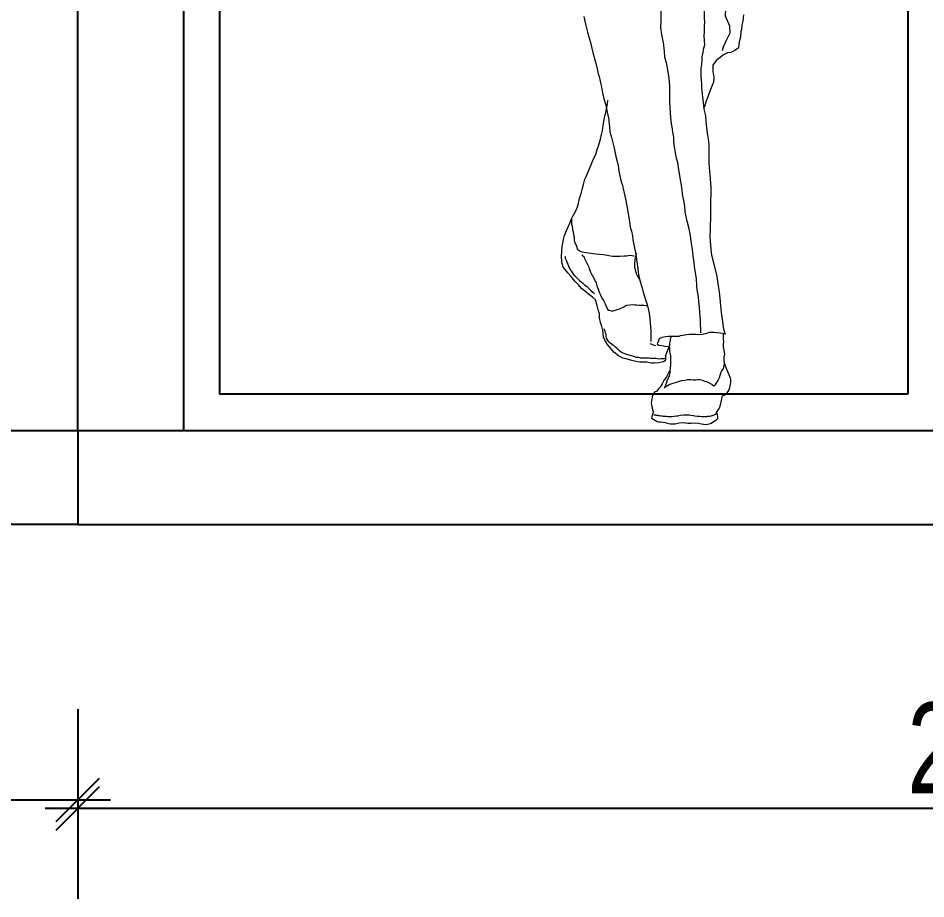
# Model space of a CAD drawing. Header units: centimetres. Extents: x 77721 to 213373, y -51694 to -17847.
# Drawn here: x 79470.5 to 79595.8, y -27713.4 to -27591.8 of the extents above; entities that cross this region are included whole.
import ezdxf

# ---------------------------------------------------------------- set-up
doc = ezdxf.new("R2010")
doc.units = ezdxf.units.CM
doc.header["$LTSCALE"] = 5
doc.header["$MEASUREMENT"] = 0
doc.layers.add('A-FURN', color=25, linetype='Continuous', lineweight=15, true_color=0xa46651)
doc.layers.add('KOTI', color=4, linetype='Continuous')
doc.styles.add('4-', font='simp.shx', dxfattribs={"width": 0.75})
doc.dimstyles.new('KOTI_K50.0cm', dxfattribs={"dimtxt": 12.5, "dimasz": 12.5, "dimexe": 12.5, "dimexo": 0, "dimgap": 2, "dimtad": 1, "dimdec": 1, "dimrnd": 0.1, "dimdsep": 46, "dimtxsty": '4-', "dimtsz": 3, "dimcen": 0.09, "dimdle": 4.5, "dimclrd": 256, "dimclrt": 256, "dimaunit": 1, "dimazin": 2, "dimtfac": 1, "dimtdec": 4, "dimtix": 1, "dimtmove": 2, "dimatfit": 3, "dimfxl": 12.5, "dimfxlon": 1, "dimtvp": 1, "dimtolj": 1, "dimtzin": 0, "dimarcsym": 0})

# ---------------------------------------------------------------- blocks, each defined once
blk = doc.blocks.new('PEOPLE11')
at = {"linetype": 'Continuous'}
for points in [[(-0.08623, 0.32186), (-0.0855, 0.3182), (-0.08456, 0.31455), (-0.08341, 0.30953), (-0.08257, 0.3064), (-0.0809, 0.30118), (-0.08017, 0.29794), (-0.07881, 0.2924), (-0.07746, 0.2877), (-0.07672, 0.28488), (-0.07578, 0.28039), (-0.07484, 0.27642), (-0.07411, 0.27444), (-0.07328, 0.27089), (-0.07265, 0.26848), (-0.07223, 0.26629), (-0.07171, 0.26295), (-0.07119, 0.26013), (-0.06983, 0.25532), (-0.06889, 0.25188), (-0.06816, 0.2477), (-0.06785, 0.24634), (-0.06732, 0.24404), (-0.06659, 0.24049), (-0.06638, 0.23893), (-0.06586, 0.23506), (-0.06555, 0.23088), (-0.06482, 0.22817), (-0.0644, 0.22629), (-0.06367, 0.22326), (-0.06283, 0.21992), (-0.06231, 0.21793), (-0.06095, 0.21135), (-0.06001, 0.20749), (-0.05918, 0.20404), (-0.05845, 0.19997), (-0.05782, 0.1961), (-0.05667, 0.1914), (-0.05563, 0.18869), (-0.05531, 0.18722), (-0.05301, 0.17667), (-0.05197, 0.17082), (-0.05072, 0.1632), (-0.04998, 0.15798), (-0.04967, 0.15568), (-0.04863, 0.15244), (-0.0479, 0.14889), (-0.04748, 0.14555), (-0.04654, 0.14064), (-0.04549, 0.13563), (-0.04497, 0.13228), (-0.04445, 0.12821), (-0.04372, 0.12299), (-0.0433, 0.11975), (-0.04309, 0.1185), (-0.04257, 0.11557), (-0.04173, 0.11275), (-0.041, 0.11024), (-0.04017, 0.10774), (-0.03933, 0.10429), (-0.03839, 0.10095), (-0.03766, 0.09834), (-0.03662, 0.09541), (-0.03568, 0.09249), (-0.03515, 0.09029), (-0.03463, 0.08789), (-0.03421, 0.08309), (-0.0339, 0.08016), (-0.03359, 0.07692), (-0.03327, 0.07369), (-0.03327, 0.07055), (-0.03338, 0.06826), (-0.03338, 0.06544)], [(0.03984, 0.32301), (0.03911, 0.31799), (0.03848, 0.31497), (0.03807, 0.31131), (0.03775, 0.30985), (0.03723, 0.30556), (0.03639, 0.3018), (0.03577, 0.29742), (0.03545, 0.29679), (0.03295, 0.29502), (0.02961, 0.29345), (0.0272, 0.29324), (0.02386, 0.29146), (0.02125, 0.28948), (0.01812, 0.28697), (0.01551, 0.28342), (0.01551, 0.28165), (0.01551, 0.2783), (0.01582, 0.27674), (0.01613, 0.27538), (0.01645, 0.27402), (0.01613, 0.27005), (0.01477, 0.26681), (0.01383, 0.2641), (0.01342, 0.26347), (0.01216, 0.26002), (0.01154, 0.25835), (0.01007, 0.25418), (0.00882, 0.2501)], [(0.00872, 0.32635), (0.00882, 0.32008), (0.00892, 0.31726), (0.00872, 0.31423), (0.00872, 0.3112), (0.00882, 0.30985), (0.0084, 0.3065), (0.00892, 0.29919), (0.00788, 0.29585), (0.00767, 0.29355), (0.00694, 0.2899), (0.00694, 0.28708), (0.00663, 0.28394), (0.0061, 0.28071), (0.006, 0.27872), (0.006, 0.27663), (0.00621, 0.27392), (0.00631, 0.27151), (0.00652, 0.26848), (0.00673, 0.26556), (0.00684, 0.26295), (0.00704, 0.26117), (0.00736, 0.25783), (0.00788, 0.25418), (0.0083, 0.25083), (0.00882, 0.2476), (0.00966, 0.24352), (0.01007, 0.23903), (0.01028, 0.23673), (0.0106, 0.23391), (0.01101, 0.23015), (0.01122, 0.22806), (0.01206, 0.22357), (0.01237, 0.22033), (0.01248, 0.21783), (0.01248, 0.21166), (0.01227, 0.20832), (0.01227, 0.20623), (0.01342, 0.19349), (0.01394, 0.18701), (0.01394, 0.18158), (0.01383, 0.17667), (0.01383, 0.17239), (0.01362, 0.16696), (0.01362, 0.16257), (0.01342, 0.15725), (0.01342, 0.15401), (0.01321, 0.14837), (0.01342, 0.1445), (0.01404, 0.13813), (0.01436, 0.13395), (0.01488, 0.1326), (0.01686, 0.12445), (0.01874, 0.11682), (0.01947, 0.11118), (0.02041, 0.10429), (0.02115, 0.09969), (0.02146, 0.09353), (0.02209, 0.08831), (0.02313, 0.0811), (0.02365, 0.07713), (0.02428, 0.07442), (0.02522, 0.07139), (0.02323, 0.07181), (0.02167, 0.07202), (0.01864, 0.07233), (0.01624, 0.07264), (0.01258, 0.07254), (0.00966, 0.0716), (0.00704, 0.07097), (0.00443, 0.07076), (0.00234, 0.07097), (-0.00048, 0.07087), (-0.00288, 0.07087), (-0.00486, 0.07066), (-0.00643, 0.07055), (-0.00821, 0.07034), (-0.01009, 0.06982), (-0.01123, 0.0694), (-0.01405, 0.0694), (-0.01687, 0.0694), (-0.01949, 0.0694), (-0.02189, 0.06909), (-0.0246, 0.06857), (-0.02669, 0.06752), (-0.02753, 0.06533), (-0.02847, 0.06355), (-0.02701, 0.06261), (-0.0246, 0.0623), (-0.02262, 0.06188), (-0.02001, 0.06157), (-0.01855, 0.06126), (-0.01855, 0.06094), (-0.01865, 0.0575), (-0.01792, 0.05405), (-0.01781, 0.05165), (-0.01781, 0.04831), (-0.01823, 0.0434), (-0.01959, 0.04026), (-0.02126, 0.03713), (-0.02272, 0.03525), (-0.02439, 0.03212), (-0.02596, 0.0294), (-0.02721, 0.02825), (-0.02868, 0.02637), (-0.03035, 0.02543), (-0.03212, 0.02324), (-0.03306, 0.01676), (-0.03254, 0.01394), (-0.0315, 0.00997), (-0.03118, 0.00924), (-0.03192, 0.00851), (-0.03275, 0.00496), (-0.03233, 0.00485), (-0.02836, 0.00245), (-0.02721, 0.00224), (-0.02575, 0.00203), (-0.02189, 0.00162), (-0.02053, 0.00109), (-0.01813, 0.00057), (-0.01635, 0.00047), (-0.01416, 0.00068), (-0.01103, 0.00141), (-0.00789, 0.00151), (-0.00424, 0.0012), (-0.00162, 0.00109), (0.0013, 0.00141), (0.00412, 0.0012), (0.00673, 0.00057), (0.00986, 0.00015), (0.01289, 0.00068), (0.01415, 0.00109), (0.01613, 0.00235), (0.01749, 0.00318), (0.01812, 0.00371), (0.01937, 0.00485), (0.01937, 0.00559), (0.01916, 0.00809), (0.01833, 0.00924), (0.01833, 0.00945), (0.02, 0.01196), (0.02094, 0.01373), (0.02177, 0.01666), (0.0224, 0.01885), (0.02323, 0.02272), (0.02491, 0.02345), (0.02679, 0.02491), (0.02814, 0.02679), (0.02887, 0.02919), (0.02981, 0.03306), (0.02961, 0.03556), (0.02898, 0.03796), (0.02668, 0.04329), (0.02585, 0.04538), (0.02511, 0.04757), (0.02459, 0.04945), (0.02459, 0.05133), (0.02459, 0.05353), (0.02491, 0.05562), (0.02417, 0.06), (0.02407, 0.06147), (0.02397, 0.06345), (0.02417, 0.06544), (0.02397, 0.06711), (0.02386, 0.0694), (0.02397, 0.0717)], [(0.006, 0.07222), (0.006, 0.07567), (0.0059, 0.07839), (0.0059, 0.08236), (0.00516, 0.08821), (0.00506, 0.0927), (0.00454, 0.09677), (0.00412, 0.10105), (0.00328, 0.10627), (0.00287, 0.1093), (0.00255, 0.11505), (0.00161, 0.12132), (0.0012, 0.12466), (0.00078, 0.1279), (-0.00006, 0.13281), (-0.00058, 0.13803), (-0.00152, 0.14429), (-0.00204, 0.14899), (-0.00319, 0.15443), (-0.00465, 0.16048), (-0.00622, 0.16769), (-0.00664, 0.17229), (-0.00726, 0.17667), (-0.00831, 0.18158), (-0.00873, 0.18534), (-0.00967, 0.19161), (-0.01082, 0.19777), (-0.01144, 0.20268), (-0.01217, 0.20665), (-0.01322, 0.2101), (-0.01395, 0.21428), (-0.01458, 0.21887), (-0.0152, 0.22294), (-0.01531, 0.2266), (-0.01593, 0.23067), (-0.01635, 0.23318), (-0.01708, 0.23705), (-0.01761, 0.24185), (-0.01792, 0.24582), (-0.01813, 0.25062), (-0.01834, 0.25407), (-0.01844, 0.25825), (-0.01834, 0.26243), (-0.01834, 0.26274), (-0.01834, 0.26629), (-0.01865, 0.27057), (-0.01928, 0.27507), (-0.02001, 0.27935), (-0.02084, 0.28405), (-0.0222, 0.28969), (-0.02262, 0.29439), (-0.02345, 0.30128), (-0.0246, 0.30724), (-0.02544, 0.31298), (-0.02523, 0.31841), (-0.02533, 0.32604)], [(0.02323, 0.29502), (0.02397, 0.29794), (0.02626, 0.30306), (0.02929, 0.30891), (0.02887, 0.31402), (0.02553, 0.32207), (0.02585, 0.32771), (0.0295, 0.3345)], [(-0.01865, 0.06272), (-0.0198, 0.05969), (-0.02105, 0.05645), (-0.02168, 0.05405), (-0.02178, 0.05133), (-0.02199, 0.05029), (-0.02335, 0.04956), (-0.02471, 0.04925), (-0.02701, 0.04872), (-0.03045, 0.04851), (-0.03296, 0.04841), (-0.03662, 0.04914), (-0.0385, 0.04925), (-0.04194, 0.04914), (-0.04497, 0.04977), (-0.04842, 0.0506), (-0.05291, 0.05175), (-0.05542, 0.05238), (-0.05907, 0.05436), (-0.06241, 0.05697), (-0.06513, 0.06021), (-0.06753, 0.06314), (-0.06931, 0.06606), (-0.07056, 0.06878), (-0.07087, 0.07191), (-0.07129, 0.07421), (-0.07202, 0.07734), (-0.07307, 0.08048), (-0.0739, 0.08403), (-0.0739, 0.08726), (-0.07495, 0.0905), (-0.07578, 0.09364), (-0.07693, 0.09823), (-0.07934, 0.10043), (-0.08132, 0.10199), (-0.08445, 0.10429), (-0.088, 0.10732), (-0.09051, 0.11014), (-0.09323, 0.11317), (-0.09646, 0.11703), (-0.09855, 0.11944), (-0.10252, 0.12403), (-0.10357, 0.1281), (-0.10388, 0.13291), (-0.10357, 0.13594), (-0.10315, 0.14043), (-0.10284, 0.14304), (-0.10221, 0.14597), (-0.10137, 0.14899), (-0.10033, 0.15171), (-0.09866, 0.15599), (-0.0973, 0.15892), (-0.09594, 0.16216), (-0.09458, 0.16487), (-0.0926, 0.16842), (-0.09114, 0.17166), (-0.09041, 0.17448), (-0.08947, 0.17834), (-0.08832, 0.18231), (-0.08748, 0.18524), (-0.08644, 0.18931), (-0.08529, 0.19339), (-0.08445, 0.19568), (-0.08289, 0.19923), (-0.08059, 0.20425), (-0.07902, 0.20811), (-0.07766, 0.21104), (-0.07683, 0.21302), (-0.07558, 0.21699), (-0.07432, 0.22065), (-0.07307, 0.22493), (-0.07213, 0.22859), (-0.0715, 0.23193), (-0.07098, 0.23611), (-0.07014, 0.24028), (-0.06952, 0.24352), (-0.06889, 0.24592), (-0.06826, 0.24906), (-0.06743, 0.25261), (-0.06722, 0.25585)], [(-0.04643, 0.13281), (-0.04696, 0.13281), (-0.0481, 0.13312), (-0.05019, 0.13322), (-0.05228, 0.13281), (-0.05458, 0.13281), (-0.0574, 0.1326), (-0.05991, 0.13239), (-0.06356, 0.13239), (-0.06659, 0.13301), (-0.07067, 0.13375), (-0.0739, 0.13406), (-0.07683, 0.13437), (-0.08059, 0.13479), (-0.08623, 0.13573), (-0.08832, 0.13625), (-0.08988, 0.13688), (-0.09114, 0.13813), (-0.09145, 0.1398), (-0.09197, 0.14116), (-0.09312, 0.14315), (-0.09344, 0.14492), (-0.09364, 0.14701), (-0.09417, 0.15046), (-0.09448, 0.15234), (-0.09521, 0.1562), (-0.09563, 0.15777), (-0.09552, 0.15954), (-0.09542, 0.16163)], [(-0.10106, 0.13249), (-0.10096, 0.13249), (-0.10096, 0.13113), (-0.10075, 0.13072), (-0.10023, 0.12967), (-0.0997, 0.12852), (-0.0996, 0.128), (-0.09949, 0.12769), (-0.09887, 0.12643), (-0.09824, 0.12518), (-0.09814, 0.12476), (-0.0974, 0.12299), (-0.09678, 0.12184), (-0.09626, 0.12121), (-0.09532, 0.11985), (-0.09458, 0.1186), (-0.09344, 0.11735), (-0.09333, 0.11735), (-0.09176, 0.11557), (-0.09072, 0.11463), (-0.08936, 0.11338), (-0.08821, 0.11254), (-0.08696, 0.1115), (-0.08581, 0.11056), (-0.08414, 0.10899), (-0.08268, 0.10774), (-0.08163, 0.1068), (-0.0809, 0.10607), (-0.07892, 0.10419), (-0.0786, 0.10377), (-0.07766, 0.10304)], [(-0.08769, 0.13395), (-0.08738, 0.13354), (-0.08612, 0.13239), (-0.08592, 0.13155), (-0.08529, 0.1304), (-0.08456, 0.12894), (-0.08362, 0.12685), (-0.0831, 0.1256), (-0.08236, 0.12414), (-0.08205, 0.12309), (-0.08153, 0.12163), (-0.0809, 0.12017), (-0.07975, 0.11797), (-0.07934, 0.11735), (-0.07787, 0.11432), (-0.07777, 0.114), (-0.07735, 0.11317), (-0.07652, 0.11192), (-0.0761, 0.11024), (-0.07578, 0.1092), (-0.07558, 0.10847), (-0.07484, 0.10669), (-0.07411, 0.10439), (-0.07328, 0.10272), (-0.07265, 0.10137), (-0.0714, 0.09907), (-0.07056, 0.09771), (-0.07035, 0.0974), (-0.06941, 0.0952), (-0.06879, 0.09374), (-0.06732, 0.0905), (-0.06691, 0.09019), (-0.06607, 0.09009), (-0.0645, 0.08956), (-0.06398, 0.08956), (-0.06315, 0.08977), (-0.06189, 0.08998), (-0.06074, 0.0904), (-0.0598, 0.09071), (-0.05855, 0.09092), (-0.05803, 0.09123), (-0.05688, 0.09165), (-0.05573, 0.09228), (-0.05469, 0.0928), (-0.05312, 0.09374), (-0.05218, 0.09416), (-0.04998, 0.09447), (-0.04779, 0.09468), (-0.04612, 0.09447), (-0.04455, 0.09437), (-0.04257, 0.09426), (-0.04142, 0.09416), (-0.03944, 0.09416), (-0.0385, 0.09405), (-0.03693, 0.09395), (-0.03599, 0.09364)], [(-0.04466, 0.13489), (-0.0457, 0.13176), (-0.04602, 0.12946), (-0.04622, 0.12716), (-0.04622, 0.12393), (-0.0457, 0.12226), (-0.04508, 0.11964), (-0.04393, 0.11693), (-0.04257, 0.11494), (-0.04142, 0.11275)], [(-0.0221, 0.05207), (-0.02272, 0.05175), (-0.02293, 0.05175), (-0.02398, 0.05175), (-0.02513, 0.05175), (-0.0268, 0.05154), (-0.02826, 0.05175), (-0.02941, 0.05196), (-0.03014, 0.05196), (-0.03139, 0.05196), (-0.03286, 0.05207), (-0.03369, 0.05217), (-0.03474, 0.05227), (-0.0363, 0.05227), (-0.03745, 0.05227), (-0.03944, 0.05227), (-0.04132, 0.05238), (-0.04309, 0.0528), (-0.04455, 0.0529), (-0.04685, 0.05353), (-0.04873, 0.05426), (-0.0504, 0.05468), (-0.05155, 0.05499), (-0.05322, 0.05541), (-0.05437, 0.05593), (-0.05583, 0.05666), (-0.0574, 0.05771), (-0.05855, 0.05854), (-0.0598, 0.05969), (-0.06022, 0.06011), (-0.06116, 0.06094), (-0.06262, 0.0622), (-0.06346, 0.06293), (-0.0645, 0.06366), (-0.06565, 0.06439), (-0.06659, 0.06533), (-0.06753, 0.06679), (-0.06837, 0.06815), (-0.06858, 0.0692), (-0.06868, 0.07087), (-0.06889, 0.0717), (-0.0691, 0.07243), (-0.06941, 0.07348), (-0.07014, 0.07557)], [(-0.01844, 0.06209), (-0.01844, 0.06272), (-0.01834, 0.06397), (-0.01834, 0.06408), (-0.01802, 0.06512), (-0.01802, 0.06533), (-0.01781, 0.06627), (-0.01771, 0.067), (-0.01771, 0.06752), (-0.0174, 0.06867), (-0.01729, 0.0694)], [(-0.03411, 0.06397), (-0.03327, 0.06355), (-0.03233, 0.06314), (-0.03077, 0.06251), (-0.02983, 0.0623), (-0.02962, 0.0623)], [(0.02491, 0.04789), (0.02459, 0.04747), (0.02407, 0.04538), (0.02365, 0.04402), (0.0225, 0.04246), (0.02146, 0.04026), (0.02094, 0.03859), (0.02041, 0.03682), (0.01979, 0.03535), (0.01895, 0.034), (0.01843, 0.03316), (0.01749, 0.03159), (0.01707, 0.03076), (0.01624, 0.03034), (0.0154, 0.03097), (0.01467, 0.0317), (0.013, 0.03264), (0.0107, 0.03379), (0.00934, 0.034), (0.00757, 0.03473), (0.00537, 0.03514), (0.00381, 0.03514), (0.00224, 0.03504), (0.00015, 0.03504), (-0.00173, 0.03514), (-0.00434, 0.03514), (-0.00653, 0.03473), (-0.00935, 0.03441), (-0.01186, 0.03379), (-0.01416, 0.03295), (-0.01593, 0.03232), (-0.01834, 0.03159), (-0.02043, 0.03034), (-0.02241, 0.0293), (-0.02283, 0.02909), (-0.0222, 0.0293), (-0.02157, 0.03055), (-0.02147, 0.03138), (-0.02095, 0.03264), (-0.02053, 0.03441), (-0.01938, 0.03682), (-0.01875, 0.03859), (-0.01823, 0.04078), (-0.01781, 0.04225)], [(-0.03087, 0.00767), (-0.03077, 0.00757), (-0.03045, 0.00757), (-0.03003, 0.00757), (-0.02972, 0.00757), (-0.02941, 0.00747), (-0.02899, 0.00747), (-0.02857, 0.00736), (-0.02774, 0.00726), (-0.02732, 0.00715), (-0.02659, 0.00705), (-0.02554, 0.00694), (-0.02502, 0.00694), (-0.02429, 0.00684), (-0.02356, 0.00673), (-0.02251, 0.00663), (-0.02105, 0.00653), (-0.0198, 0.00642), (-0.01802, 0.00642), (-0.01667, 0.00642), (-0.01489, 0.00663), (-0.01301, 0.00684), (-0.01197, 0.00694), (-0.00998, 0.00726), (-0.00768, 0.00757), (-0.00559, 0.00767), (-0.00444, 0.00778), (-0.00298, 0.00778), (-0.00173, 0.00747), (0.00036, 0.00715), (0.0012, 0.00694), (0.00318, 0.00663), (0.00422, 0.00653), (0.00506, 0.00653), (0.00631, 0.00642), (0.00725, 0.00642), (0.0084, 0.00642), (0.00955, 0.00642), (0.01049, 0.00642), (0.0108, 0.00642), (0.01164, 0.00653), (0.01258, 0.00663), (0.0131, 0.00663), (0.01436, 0.00694), (0.01488, 0.00705), (0.0154, 0.00715), (0.01592, 0.00726), (0.01655, 0.00757), (0.01686, 0.00767), (0.01739, 0.00809), (0.01843, 0.00893)]]:
    blk.add_lwpolyline(points, dxfattribs=at)
blk = doc.blocks.new('*D184')
at = {"layer": 'Defpoints', "color": 0, "linetype": 'Continuous', "transparency": 16777216}
for p in [(79028.7, -27661.69), (79478.7, -27661.69), (79478.7, -27699.7)]:
    blk.add_point(p, dxfattribs=at)
at = {"layer": 'KOTI', "color": 0, "linetype": 'Continuous', "lineweight": -2, "transparency": 16777216}
for p, q in [((79028.7, -27687.2), (79028.7, -27712.2)), ((79478.7, -27687.2), (79478.7, -27712.2))]:
    blk.add_line(p, q, dxfattribs=at)
at = {"layer": 'KOTI', "linetype": 'Continuous', "lineweight": -2, "transparency": 16777216}
for p, q in [((79025.7, -27702.7), (79031.7, -27696.7)), ((79475.7, -27702.7), (79481.7, -27696.7)), ((79024.2, -27699.7), (79483.2, -27699.7))]:
    blk.add_line(p, q, dxfattribs=at)
at = {"layer": 'KOTI', "linetype": 'Continuous', "transparency": 16777216, "insert": (79253.7, -27691.45), "char_height": 12.5, "attachment_point": 5, "style": '4-'}
blk.add_mtext('\\A1;450', dxfattribs=at)
blk = doc.blocks.new('*D185')
at = {"layer": 'Defpoints', "color": 0, "linetype": 'Continuous', "transparency": 16777216}
for p in [(79478.7, -27661.69), (79728.7, -27661.69), (79728.7, -27700.88)]:
    blk.add_point(p, dxfattribs=at)
at = {"layer": 'KOTI', "color": 0, "linetype": 'Continuous', "lineweight": -2, "transparency": 16777216}
for p, q in [((79478.7, -27688.38), (79478.7, -27713.38)), ((79728.7, -27688.38), (79728.7, -27713.38))]:
    blk.add_line(p, q, dxfattribs=at)
at = {"layer": 'KOTI', "linetype": 'Continuous', "lineweight": -2, "transparency": 16777216}
for p, q in [((79475.7, -27703.88), (79481.7, -27697.88)), ((79725.7, -27703.88), (79731.7, -27697.88)), ((79474.2, -27700.88), (79733.2, -27700.88))]:
    blk.add_line(p, q, dxfattribs=at)
at = {"layer": 'KOTI', "linetype": 'Continuous', "transparency": 16777216, "insert": (79603.7, -27692.63), "char_height": 12.5, "attachment_point": 5, "style": '4-'}
blk.add_mtext('\\A1;250', dxfattribs=at)

msp = doc.modelspace()

# ---------------------------------------------------------------- linework, layer by layer
at = {"layer": 'KOTI', "color": 2, "linetype": 'Continuous', "true_color": 0xf1eb1f}
for p, q in [((79478.7, -27648.69), (79478.7, -27378.69)), ((79128.7, -27648.69), (79478.7, -27648.69)), ((79478.7, -27648.69), (79728.7, -27648.69)), ((79478.7, -27661.69), (79728.7, -27661.69))]:
    msp.add_line(p, q, dxfattribs=at)
at = {"layer": 'KOTI', "color": 7, "linetype": 'Continuous'}
for points in [[(79698.28, -27451.69), (79493.28, -27451.69), (79493.28, -27648.69), (79698.28, -27648.69)], [(79593.28, -27643.69), (79498.28, -27643.69), (79498.28, -27456.69), (79593.28, -27456.69)], [(79593.28, -27456.69), (79593.28, -27643.69)]]:
    msp.add_lwpolyline(points, dxfattribs=at)
at = {"layer": 'KOTI', "color": 2, "linetype": 'Continuous', "true_color": 0xf1eb1f}
msp.add_lwpolyline([(79028.7, -27648.69), (79478.7, -27648.69), (79478.7, -27661.69), (79028.7, -27661.69)], close=True, dxfattribs=at)

# ---------------------------------------------------------------- block references
at = {"layer": 'A-FURN', "xscale": 175.0993450000053, "yscale": 175.0993450000053, "zscale": 175.0993450000053}
msp.add_blockref('PEOPLE11', (79563.65, -27647.89), dxfattribs=at)

# ---------------------------------------------------------------- dimensions: what is measured, and where the dimension line sits
at = {"layer": 'KOTI', "color": 2, "linetype": 'Continuous', "true_color": 0xf1eb1f}
for base, p1, p2, picture, middle in [((79478.7, -27699.7), (79028.7, -27661.69), (79478.7, -27661.69), '*D184', (79253.7, -27691.45)), ((79728.7, -27700.88), (79478.7, -27661.69), (79728.7, -27661.69), '*D185', (79603.7, -27692.63))]:
    dim = msp.add_linear_dim(base=base, p1=p1, p2=p2, dimstyle='KOTI_K50.0cm', dxfattribs=at)
    dim.commit()
    dim.dimension.update_dxf_attribs({"geometry": picture, "text_midpoint": middle})

doc.saveas('drawing.dxf')
